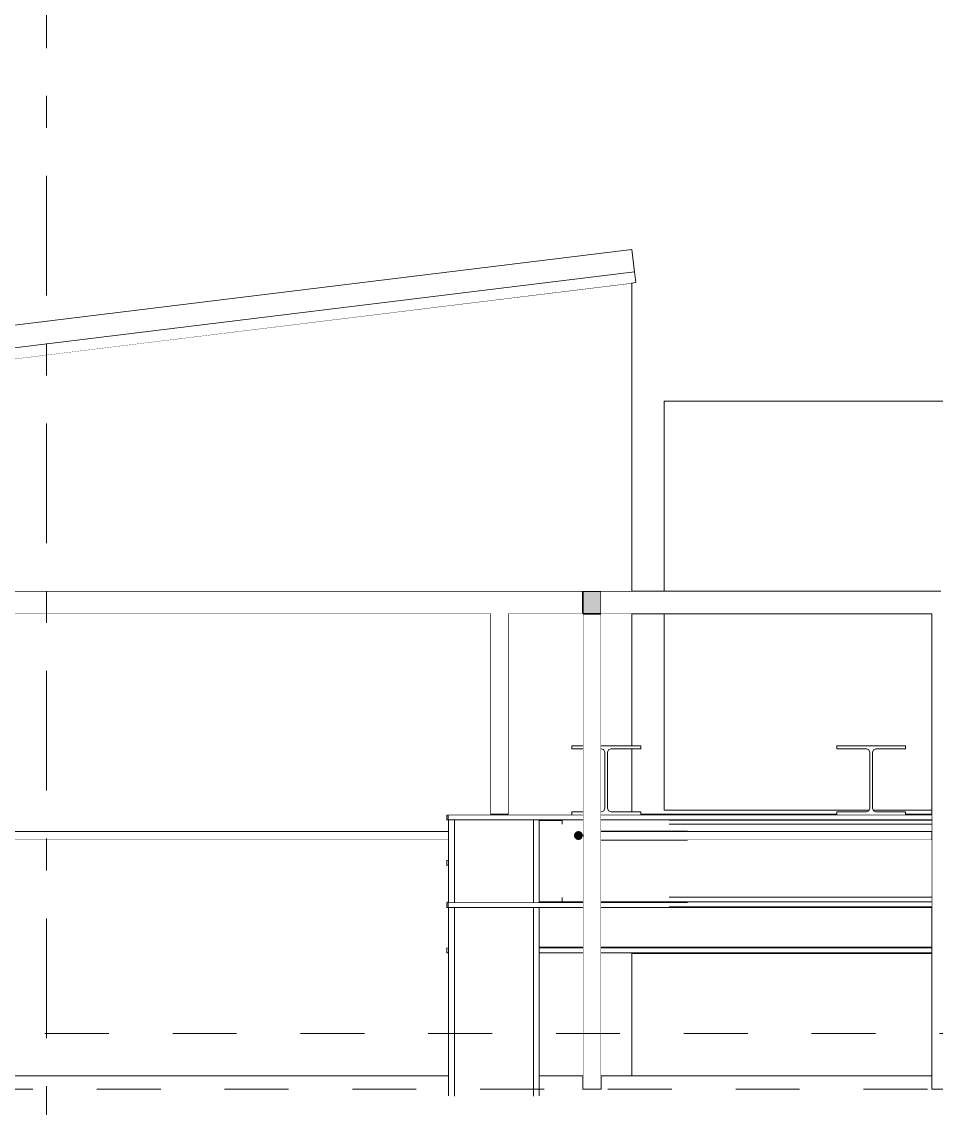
# Model space of a CAD drawing. Header units: millimetres. Extents: x -48147 to 1417267, y -496296 to 18123.
# Drawn here: x 1382896 to 1384916, y -475115 to -472715 of the extents above; entities that cross this region are included whole.
import ezdxf
from ezdxf.enums import TextEntityAlignment as Align

# ---------------------------------------------------------------- set-up
doc = ezdxf.new("R2010")
doc.units = ezdxf.units.MM
doc.header["$MEASUREMENT"] = 0
for name, pattern in [('Dashed', [2822.222233, 1411.111116, -1411.111116]), ('Double Dashed', [546.805537, 264.583325, -105.833328, 70.555556, -105.833328]), ('Wipeout_Contour', [1000, 0, -1000])]:
    doc.linetypes.add(name, pattern=pattern)
for name, color, linetype, lineweight, true_color in [('0_Pen_No__105', 7, 'Continuous', 15, 0xa6a6a6), ('New_A-15-MG_Structural_Grid_Phase_2_Pen_No__222', 7, 'Continuous', 13, 0x65af33), ('New_A-20-M_Roof_Accessory_Pen_No__36', 7, 'Continuous', 35, 0x2a2a2a), ('New_A-25-M_Wall_Ext_Pen_No__104', 7, 'Continuous', 15, 0xa6a6a6), ('New_A-25-M_Wall_Ext_Pen_No__44', 7, 'Continuous', 35, 0x444444), ('New_A-25-M_Wall_Ext_Pen_No__64', 7, 'Continuous', 20, 0x606060)]:
    doc.layers.add(name, color=color, linetype=linetype, lineweight=lineweight, true_color=true_color)
for name, color, linetype, lineweight in [('A-25-M_Wall_Int_Pen_No__2', 8, 'Continuous', 15), ('New_A-20-M_Floor_Slab_Pen_No__87', 8, 'Continuous', 20), ('New_A-20-M_Roof_Accessory_Pen_No__89', 8, 'Continuous', 20), ('New_A-20-M_Roof_Pen_No__92', 8, 'Continuous', 13), ('S-280-M_COLUMN.IFC Import_Pen_No__88', 8, 'Continuous', 20), ('S-280-M_STRUCT_FRAME.IFC Import_Pen_No__90', 8, 'Continuous', 20)]:
    doc.layers.add(name, color=color, linetype=linetype, lineweight=lineweight)
for name, color, linetype in [('New_A-15-MG_Structural_Grid_Phase_2', 7, 'Continuous'), ('New_A-20-M_Floor_Slab', 7, 'Continuous'), ('New_A-20-M_Roof', 7, 'Continuous'), ('New_A-20-M_Roof_Accessory', 7, 'Continuous'), ('New_A-25-M_Wall_Ext', 7, 'Continuous'), ('S-280-M_COLUMN.IFC Import', 7, 'Continuous'), ('S-280-M_STRUCT_FRAME.IFC Import', 7, 'Continuous')]:
    doc.layers.add(name, color=color, linetype=linetype)
doc.styles.add('GENERATED_STYLE_2', font='')
doc.styles.get('GENERATED_STYLE_2').set_extended_font_data('Swis721 BT')

# ---------------------------------------------------------------- blocks, each defined once
blk = doc.blocks.new('Section Elem_7_2', base_point=(1376122.5, -491272.8))
at = {"color": 254, "linetype": 'Wipeout_Contour', "lineweight": 0, "ltscale": 5854455.534015944}
blk.add_wipeout([(1384315.6, -473972.8), (1385315.6, -473972.8), (1385315.6, -473553.2), (1384315.6, -473553.2)], dxfattribs=at).dxf.layer = 'New_A-20-M_Roof_Accessory'
at = {"color": 254, "linetype": 'Wipeout_Contour', "lineweight": 0, "ltscale": 26347029.64324403}
blk.add_wipeout([(1384315.6, -474457), (1384768, -474457), (1384769.8, -474452.6), (1384769.8, -474329), (1384767.6, -474323.6), (1384762.2, -474321.4), (1384696.6, -474321.4), (1384696.6, -474314.6), (1384848.8, -474314.6), (1384848.8, -474321.4), (1384783.2, -474321.4), (1384777.8, -474323.6), (1384775.6, -474329), (1384775.6, -474452.6), (1384777.4, -474457), (1384906.4, -474457), (1384906.4, -474022.8), (1384315.6, -474022.8)], dxfattribs=at).dxf.layer = 'New_A-20-M_Roof_Accessory'
at = {"color": 254, "linetype": 'Wipeout_Contour', "lineweight": 0, "ltscale": 11713267.79976792}
blk.add_wipeout([(1384946.4, -474022.8), (1384946.4, -474457), (1385315.6, -474457), (1385315.6, -474321.4), (1385281.6, -474321.4), (1385281.6, -474314.6), (1385315.6, -474314.6), (1385315.6, -474022.8)], dxfattribs=at).dxf.layer = 'New_A-20-M_Roof_Accessory'
at = {"layer": 'New_A-20-M_Roof_Accessory_Pen_No__89', "linetype": 'Continuous'}
for p, q in [((1384315.6, -473553.2), (1384315.6, -473972.8)), ((1385315.6, -473553.2), (1384315.6, -473553.2)), ((1385315.6, -473553.2), (1385315.6, -473972.8)), ((1384315.6, -474022.8), (1384315.6, -474457)), ((1385315.6, -474022.8), (1385315.6, -474314.6)), ((1385315.6, -474321.4), (1385315.6, -474457)), ((1384768, -474457), (1384315.6, -474457)), ((1384906.4, -474457), (1384777.4, -474457)), ((1385315.6, -474457), (1384946.4, -474457))]:
    blk.add_line(p, q, dxfattribs=at)
blk = doc.blocks.new('Section Elem_85_2', base_point=(1376122.5, -491272.8))
at = {"color": 254, "linetype": 'Wipeout_Contour', "lineweight": 0, "ltscale": 5851839.238372399}
blk.add_wipeout([(1383951.8, -474022.8), (1384136, -474022.8), (1384136, -473972.8), (1383951.8, -473972.8)], dxfattribs=at).dxf.layer = 'New_A-25-M_Wall_Ext'
at = {"color": 254, "linetype": 'Wipeout_Contour', "lineweight": 0, "ltscale": 5857525.053483143}
blk.add_wipeout([(1385481.8, -474022.8), (1385441.8, -474022.8), (1385441.8, -474466.6), (1385481.8, -474466.6)], dxfattribs=at).dxf.layer = 'New_A-25-M_Wall_Ext'
at = {"color": 254, "linetype": 'Wipeout_Contour', "lineweight": 0, "ltscale": 5858384.829048105}
blk.add_wipeout([(1385441.8, -475043.3), (1385481.8, -475043.3), (1385481.8, -474772.8), (1385441.8, -474772.8)], dxfattribs=at).dxf.layer = 'New_A-25-M_Wall_Ext'
at = {"layer": 'New_A-25-M_Wall_Ext_Pen_No__64', "linetype": 'Continuous'}
for p, q in [((1383951.8, -473972.8), (1384136, -473972.8)), ((1383971.8, -474022.8), (1384136, -474022.8)), ((1385441.8, -474466.6), (1385441.8, -474022.8)), ((1385481.8, -474466.6), (1385481.8, -474022.8)), ((1385441.8, -475043.3), (1385441.8, -474772.8)), ((1385481.8, -475043.3), (1385481.8, -474772.8))]:
    blk.add_line(p, q, dxfattribs=at)
blk = doc.blocks.new('Section Elem_86_2', base_point=(1376122.5, -491272.8))
at = {"color": 254, "linetype": 'Wipeout_Contour', "lineweight": 0, "ltscale": 5848633.848455998}
blk.add_wipeout([(1382441.8, -474022.8), (1383951.8, -474022.8), (1383951.8, -473972.8), (1382441.8, -473972.8)], dxfattribs=at).dxf.layer = 'New_A-25-M_Wall_Ext'
at = {"color": 254, "linetype": 'Wipeout_Contour', "lineweight": 0, "ltscale": 5849115.119862352}
blk.add_wipeout([(1382461.8, -474504.2), (1383839.4, -474504.2), (1383839.4, -474502.8), (1382461.8, -474502.8)], dxfattribs=at).dxf.layer = 'New_A-25-M_Wall_Ext'
at = {"layer": 'New_A-25-M_Wall_Ext_Pen_No__64', "linetype": 'Continuous'}
blk.add_line((1382441.8, -473972.8), (1383951.8, -473972.8), dxfattribs=at)
at = {"color": 254, "linetype": 'Wipeout_Contour', "lineweight": 0, "ltscale": 5851810.892506142}
blk.add_wipeout([(1383971.8, -474022.8), (1383931.8, -474022.8), (1383931.8, -474466.6), (1383971.8, -474466.6)], dxfattribs=at).dxf.layer = 'New_A-25-M_Wall_Ext'
at = {"color": 254, "linetype": 'Wipeout_Contour', "lineweight": 0, "ltscale": 5849118.364833107}
blk.add_wipeout([(1382461.8, -474507.8), (1383839.4, -474507.8), (1383839.4, -474504.2), (1382461.8, -474504.2)], dxfattribs=at).dxf.layer = 'New_A-25-M_Wall_Ext'
at = {"layer": 'New_A-25-M_Wall_Ext_Pen_No__64', "linetype": 'Continuous'}
for p, q in [((1382461.8, -474022.8), (1383931.8, -474022.8)), ((1383931.8, -474466.6), (1383931.8, -474022.8)), ((1383971.8, -474466.6), (1383971.8, -474022.8))]:
    blk.add_line(p, q, dxfattribs=at)
at = {"color": 254, "linetype": 'Wipeout_Contour', "lineweight": 0, "ltscale": 5849123.985306924}
blk.add_wipeout([(1382461.8, -474512.8), (1383839.4, -474512.8), (1383839.4, -474507.8), (1382461.8, -474507.8)], dxfattribs=at).dxf.layer = 'New_A-25-M_Wall_Ext'
at = {"color": 254, "linetype": 'Wipeout_Contour', "lineweight": 0, "ltscale": 5849130.475347519}
blk.add_wipeout([(1382461.8, -474517.8), (1383839.4, -474517.8), (1383839.4, -474512.8), (1382461.8, -474512.8)], dxfattribs=at).dxf.layer = 'New_A-25-M_Wall_Ext'
at = {"layer": 'New_A-25-M_Wall_Ext_Pen_No__64', "linetype": 'Continuous'}
blk.add_line((1382461.8, -474502.8), (1383839.4, -474502.8), dxfattribs=at)
at = {"color": 254, "linetype": 'Wipeout_Contour', "lineweight": 0, "ltscale": 5849136.09594283}
blk.add_wipeout([(1382461.8, -474521.5), (1383839.4, -474521.5), (1383839.4, -474517.8), (1382461.8, -474517.8)], dxfattribs=at).dxf.layer = 'New_A-25-M_Wall_Ext'
at = {"color": 254, "linetype": 'Wipeout_Contour', "lineweight": 0, "ltscale": 5849139.34099531}
blk.add_wipeout([(1382461.8, -474522.8), (1383839.4, -474522.8), (1383839.4, -474521.5), (1382461.8, -474521.5)], dxfattribs=at).dxf.layer = 'New_A-25-M_Wall_Ext'
at = {"layer": 'New_A-25-M_Wall_Ext_Pen_No__64', "linetype": 'Continuous'}
blk.add_line((1382461.8, -474522.8), (1383839.4, -474522.8), dxfattribs=at)
blk = doc.blocks.new('Section Elem_89_2', base_point=(1376122.5, -491272.8))
at = {"layer": 'New_A-25-M_Wall_Ext_Pen_No__44', "linetype": 'Continuous'}
for p, q in [((1384176, -473972.8), (1384136, -473972.8)), ((1384117.3, -474507.8), (1384116, -474512.8)), ((1384121, -474504.2), (1384117.3, -474507.8)), ((1384116, -474512.8), (1384117.3, -474517.8)), ((1384117.3, -474517.8), (1384121, -474521.5))]:
    blk.add_line(p, q, dxfattribs=at)
at = {"color": 254, "linetype": 'Wipeout_Contour', "lineweight": 0, "ltscale": 5852976.857708262}
blk.add_wipeout([(1384136, -475072.8), (1384176, -475072.8), (1384176, -474022.8), (1384136, -474022.8)], dxfattribs=at).dxf.layer = 'New_A-25-M_Wall_Ext'
at = {"layer": 'New_A-25-M_Wall_Ext_Pen_No__104', "linetype": 'Continuous'}
for points in [[(1384136, -474022.8), (1384176, -474022.8), (1384176, -473972.8), (1384136, -473972.8)], [(1384121, -474521.5), (1384126, -474522.8), (1384131, -474521.5), (1384134.6, -474517.8), (1384136, -474512.8), (1384134.6, -474507.8), (1384131, -474504.2), (1384126, -474502.8), (1384121, -474504.2), (1384117.3, -474507.8), (1384116, -474512.8), (1384117.3, -474517.8)]]:
    blk.add_hatch(color=256, dxfattribs=at).paths.add_polyline_path(points)
at = {"layer": 'New_A-25-M_Wall_Ext_Pen_No__44', "linetype": 'Continuous'}
for p, q in [((1384136, -473972.8), (1384136, -474022.8)), ((1384176, -473972.8), (1384176, -474022.8)), ((1384176, -474022.8), (1384136, -474022.8)), ((1384126, -474502.8), (1384121, -474504.2)), ((1384126, -474502.8), (1384131, -474504.2)), ((1384131, -474504.2), (1384134.6, -474507.8)), ((1384134.6, -474507.8), (1384136, -474512.8)), ((1384121, -474521.5), (1384126, -474522.8)), ((1384131, -474521.5), (1384126, -474522.8)), ((1384134.6, -474517.8), (1384131, -474521.5)), ((1384136, -474512.8), (1384134.6, -474517.8))]:
    blk.add_line(p, q, dxfattribs=at)
at = {"layer": 'New_A-25-M_Wall_Ext_Pen_No__64', "linetype": 'Continuous'}
for p, q in [((1384136, -475072.8), (1384136, -474022.8)), ((1384176, -475072.8), (1384176, -474022.8)), ((1384134.6, -474517.8), (1384134.6, -474517.8)), ((1384136, -475072.8), (1384176, -475072.8))]:
    blk.add_line(p, q, dxfattribs=at)
blk = doc.blocks.new('Section Elem_90_2', base_point=(1376122.5, -491272.8))
at = {"layer": 'New_A-25-M_Wall_Ext_Pen_No__64', "linetype": 'Continuous'}
for p, q in [((1384134.6, -474507.8), (1384134.6, -474507.8)), ((1384131, -474521.5), (1384131, -474521.5)), ((1384134.6, -474517.8), (1384134.6, -474517.8)), ((1384136, -474512.8), (1384136, -474512.8))]:
    blk.add_line(p, q, dxfattribs=at)
blk = doc.blocks.new('Section Elem_105_2', base_point=(1376122.5, -491272.8))
at = {"color": 254, "linetype": 'Wipeout_Contour', "lineweight": 0, "ltscale": 5852238.710605885}
blk.add_wipeout([(1383837.4, -474466.6), (1383837.4, -474479.1), (1384136, -474479.1), (1384136, -474466.6)], dxfattribs=at).dxf.layer = 'New_A-20-M_Roof_Accessory'
at = {"color": 254, "linetype": 'Wipeout_Contour', "lineweight": 0, "ltscale": 11708638.5665382}
blk.add_wipeout([(1384176, -474466.6), (1384176, -474479.1), (1384906.4, -474479.1), (1384906.4, -474477.8), (1384367.5, -474477.8), (1384367.5, -474466.8), (1384696.6, -474466.8), (1384696.6, -474466.6)], dxfattribs=at).dxf.layer = 'New_A-20-M_Roof_Accessory'
at = {"color": 254, "linetype": 'Wipeout_Contour', "lineweight": 0, "ltscale": 5853463.884196723}
blk.add_wipeout([(1384176, -474522.8), (1384176, -474649.3), (1384367.4, -474648.8), (1384367.4, -474522.8)], dxfattribs=at).dxf.layer = 'New_A-20-M_Roof_Accessory'
at = {"layer": 'New_A-20-M_Roof_Accessory_Pen_No__36', "linetype": 'Continuous'}
for p, q in [((1383837.4, -474466.6), (1383837.4, -474479.1)), ((1384136, -474466.6), (1383837.4, -474466.6)), ((1384700.4, -474466.6), (1384176, -474466.6))]:
    blk.add_line(p, q, dxfattribs=at)
at = {"color": 254, "linetype": 'Wipeout_Contour', "lineweight": 0, "ltscale": 30727159.67654061}
blk.add_wipeout([(1384039.4, -474479.1), (1384039.4, -474660.3), (1384089.8, -474660.3), (1384089.8, -474649.5), (1384136, -474649.3), (1384136, -474512.8), (1384134.6, -474517.8), (1384131, -474521.5), (1384126, -474522.8), (1384121, -474521.5), (1384117.3, -474517.8), (1384116, -474512.8), (1384117.3, -474507.8), (1384121, -474504.2), (1384126, -474502.8), (1384131, -474504.2), (1384134.6, -474507.8), (1384136, -474512.8), (1384136, -474487.5), (1384089.8, -474487.4), (1384089.8, -474479.1)], dxfattribs=at).dxf.layer = 'New_A-20-M_Roof_Accessory'
at = {"color": 254, "linetype": 'Wipeout_Contour', "lineweight": 0, "ltscale": 5855601.963759299}
blk.add_wipeout([(1384848.8, -474466.6), (1384848.8, -474466.8), (1384906.4, -474466.8), (1384906.4, -474466.6)], dxfattribs=at).dxf.layer = 'New_A-20-M_Roof_Accessory'
at = {"color": 254, "linetype": 'Wipeout_Contour', "lineweight": 0, "ltscale": 5853346.347563882}
blk.add_wipeout([(1384367.4, -474488), (1384176, -474487.6), (1384176, -474502.8), (1384367.4, -474502.8)], dxfattribs=at).dxf.layer = 'New_A-20-M_Roof_Accessory'
at = {"color": 254, "linetype": 'Wipeout_Contour', "lineweight": 0, "ltscale": 8781556.535771064}
blk.add_wipeout([(1384176, -474660.3), (1384176, -474672.8), (1384906.4, -474672.8), (1384906.4, -474670), (1384367.5, -474670), (1384367.5, -474660.3)], dxfattribs=at).dxf.layer = 'New_A-20-M_Roof_Accessory'
at = {"layer": 'New_A-20-M_Roof_Accessory_Pen_No__36', "linetype": 'Continuous'}
for p, q in [((1384136, -474479.1), (1383837.4, -474479.1)), ((1384906.4, -474479.1), (1384176, -474479.1)), ((1384906.4, -474466.6), (1384848.8, -474466.6)), ((1384408.8, -474660.3), (1384176, -474660.3)), ((1384906.4, -474672.8), (1384176, -474672.8))]:
    blk.add_line(p, q, dxfattribs=at)
at = {"color": 254, "linetype": 'Wipeout_Contour', "lineweight": 0, "ltscale": 5852490.025531296}
blk.add_wipeout([(1383837.4, -474672.8), (1384136, -474672.8), (1384136, -474660.3), (1383837.4, -474660.3)], dxfattribs=at).dxf.layer = 'New_A-20-M_Roof_Accessory'
at = {"layer": 'New_A-20-M_Roof_Accessory_Pen_No__36', "linetype": 'Continuous'}
for p, q in [((1383837.4, -474660.3), (1383837.4, -474672.8)), ((1384136, -474660.3), (1383837.4, -474660.3)), ((1384136, -474672.8), (1383837.4, -474672.8))]:
    blk.add_line(p, q, dxfattribs=at)
blk = doc.blocks.new('Section Elem_106_2', base_point=(1376122.5, -491272.8))
at = {"color": 254, "linetype": 'Wipeout_Contour', "lineweight": 0, "ltscale": 5851668.468981849}
blk.add_wipeout([(1383834.6, -474466.6), (1383834.6, -474479.1), (1383837.4, -474479.1), (1383837.4, -474466.6)], dxfattribs=at).dxf.layer = 'New_A-20-M_Roof_Accessory'
at = {"color": 254, "linetype": 'Wipeout_Contour', "lineweight": 0, "ltscale": 5851919.808391172}
blk.add_wipeout([(1383837.4, -474660.3), (1383834.6, -474660.3), (1383834.6, -474672.8), (1383837.4, -474672.8)], dxfattribs=at).dxf.layer = 'New_A-20-M_Roof_Accessory'
at = {"layer": 'New_A-20-M_Roof_Accessory_Pen_No__36', "linetype": 'Continuous'}
for p, q in [((1383834.6, -474466.6), (1383837.4, -474466.6)), ((1383834.6, -474479.1), (1383834.6, -474466.6)), ((1383834.6, -474479.1), (1383837.4, -474479.1)), ((1383834.6, -474672.8), (1383834.6, -474660.3)), ((1383834.6, -474660.3), (1383837.4, -474660.3)), ((1383834.6, -474672.8), (1383837.4, -474672.8))]:
    blk.add_line(p, q, dxfattribs=at)
blk = doc.blocks.new('Section Elem_118_2', base_point=(1376122.5, -491272.8))
at = {"color": 254, "linetype": 'Wipeout_Contour', "lineweight": 0, "ltscale": 5851802.099649813}
blk.add_wipeout([(1383834.6, -474566.6), (1383834.6, -474579.1), (1383839.4, -474579.1), (1383839.4, -474566.6)], dxfattribs=at).dxf.layer = 'New_A-20-M_Roof_Accessory'
at = {"color": 254, "linetype": 'Wipeout_Contour', "lineweight": 0, "ltscale": 5852053.486279033}
blk.add_wipeout([(1383834.6, -474760.3), (1383834.6, -474772.8), (1383839.4, -474772.8), (1383839.4, -474760.3)], dxfattribs=at).dxf.layer = 'New_A-20-M_Roof_Accessory'
at = {"color": 254, "linetype": 'Wipeout_Contour', "lineweight": 0, "ltscale": 5853002.045966966}
blk.add_wipeout([(1384136, -474760.3), (1384039.4, -474760.3), (1384039.4, -474772.8), (1384136, -474772.8)], dxfattribs=at).dxf.layer = 'New_A-20-M_Roof_Accessory'
at = {"color": 254, "linetype": 'Wipeout_Contour', "lineweight": 0, "ltscale": 5854717.946938103}
blk.add_wipeout([(1384176, -474760.3), (1384176, -474772.8), (1384906.4, -474772.8), (1384906.4, -474760.3)], dxfattribs=at).dxf.layer = 'New_A-20-M_Roof_Accessory'
at = {"layer": 'New_A-20-M_Roof_Accessory_Pen_No__36', "linetype": 'Continuous'}
for p, q in [((1383834.6, -474566.6), (1383834.6, -474579.1)), ((1383839.4, -474566.6), (1383834.6, -474566.6)), ((1383834.6, -474579.1), (1383839.4, -474579.1)), ((1383839.4, -474760.3), (1383834.6, -474760.3)), ((1383834.6, -474760.3), (1383834.6, -474772.8)), ((1383834.6, -474772.8), (1383839.4, -474772.8)), ((1384136, -474772.8), (1384039.4, -474772.8)), ((1384906.4, -474772.8), (1384176, -474772.8))]:
    blk.add_line(p, q, dxfattribs=at)
at = {"color": 254, "linetype": 'Wipeout_Contour', "lineweight": 0, "ltscale": 5852937.159215002}
blk.add_wipeout([(1384039.4, -474672.8), (1384039.4, -474760.3), (1384136, -474760.3), (1384136, -474672.8)], dxfattribs=at).dxf.layer = 'New_A-20-M_Roof_Accessory'
at = {"color": 254, "linetype": 'Wipeout_Contour', "lineweight": 0, "ltscale": 5854653.079055646}
blk.add_wipeout([(1384176, -474672.8), (1384176, -474760.3), (1384906.4, -474760.3), (1384906.4, -474672.8)], dxfattribs=at).dxf.layer = 'New_A-20-M_Roof_Accessory'
at = {"layer": 'New_A-20-M_Roof_Accessory_Pen_No__36', "linetype": 'Continuous'}
for p, q in [((1384136, -474760.3), (1384039.4, -474760.3)), ((1384906.4, -474760.3), (1384176, -474760.3))]:
    blk.add_line(p, q, dxfattribs=at)
blk = doc.blocks.new('Section Elem_175_2', base_point=(1376122.5, -491272.8))
at = {"color": 254, "linetype": 'Wipeout_Contour', "lineweight": 0, "ltscale": 5853759.092276802}
blk.add_wipeout([(1384176, -474022.8), (1384926.4, -474022.8), (1384926.4, -473972.8), (1384176, -473972.8)], dxfattribs=at).dxf.layer = 'New_A-25-M_Wall_Ext'
at = {"layer": 'New_A-25-M_Wall_Ext_Pen_No__64', "linetype": 'Continuous'}
blk.add_line((1384176, -473972.8), (1384926.4, -473972.8), dxfattribs=at)
at = {"color": 254, "linetype": 'Wipeout_Contour', "lineweight": 0, "ltscale": 5855892.192746735}
blk.add_wipeout([(1384906.4, -475072.8), (1384946.4, -475072.8), (1384946.4, -474022.8), (1384906.4, -474022.8)], dxfattribs=at).dxf.layer = 'New_A-25-M_Wall_Ext'
at = {"layer": 'New_A-25-M_Wall_Ext_Pen_No__64', "linetype": 'Continuous'}
for p, q in [((1384176, -474022.8), (1384906.4, -474022.8)), ((1384946.4, -475072.8), (1384946.4, -474022.8)), ((1384906.4, -475072.8), (1384946.4, -475072.8))]:
    blk.add_line(p, q, dxfattribs=at)
at = {"color": 254, "linetype": 'Wipeout_Contour', "lineweight": 0, "ltscale": 5854376.695441774}
blk.add_wipeout([(1384176, -474504.2), (1384906.4, -474504.2), (1384906.4, -474502.8), (1384176, -474502.8)], dxfattribs=at).dxf.layer = 'New_A-25-M_Wall_Ext'
at = {"color": 254, "linetype": 'Wipeout_Contour', "lineweight": 0, "ltscale": 5854379.937489162}
blk.add_wipeout([(1384176, -474507.8), (1384906.4, -474507.8), (1384906.4, -474504.2), (1384176, -474504.2)], dxfattribs=at).dxf.layer = 'New_A-25-M_Wall_Ext'
at = {"color": 254, "linetype": 'Wipeout_Contour', "lineweight": 0, "ltscale": 5854385.552924974}
blk.add_wipeout([(1384176, -474512.8), (1384906.4, -474512.8), (1384906.4, -474507.8), (1384176, -474507.8)], dxfattribs=at).dxf.layer = 'New_A-25-M_Wall_Ext'
at = {"color": 254, "linetype": 'Wipeout_Contour', "lineweight": 0, "ltscale": 5854392.037130781}
blk.add_wipeout([(1384176, -474517.8), (1384906.4, -474517.8), (1384906.4, -474512.8), (1384176, -474512.8)], dxfattribs=at).dxf.layer = 'New_A-25-M_Wall_Ext'
at = {"layer": 'New_A-25-M_Wall_Ext_Pen_No__64', "linetype": 'Continuous'}
blk.add_line((1384176, -474502.8), (1384906.4, -474502.8), dxfattribs=at)
at = {"color": 254, "linetype": 'Wipeout_Contour', "lineweight": 0, "ltscale": 5854397.652657745}
blk.add_wipeout([(1384176, -474521.5), (1384906.4, -474521.5), (1384906.4, -474517.8), (1384176, -474517.8)], dxfattribs=at).dxf.layer = 'New_A-25-M_Wall_Ext'
at = {"color": 254, "linetype": 'Wipeout_Contour', "lineweight": 0, "ltscale": 5854400.894795874}
blk.add_wipeout([(1384176, -474522.8), (1384906.4, -474522.8), (1384906.4, -474521.5), (1384176, -474521.5)], dxfattribs=at).dxf.layer = 'New_A-25-M_Wall_Ext'
at = {"layer": 'New_A-25-M_Wall_Ext_Pen_No__64', "linetype": 'Continuous'}
for p, q in [((1384906.4, -475072.8), (1384906.4, -474022.8)), ((1384176, -474522.8), (1384906.4, -474522.8))]:
    blk.add_line(p, q, dxfattribs=at)
blk = doc.blocks.new('Section Elem_182_2', base_point=(1376122.5, -491272.8))
at = {"color": 254, "linetype": 'Wipeout_Contour', "lineweight": 0, "ltscale": 7308624.232503758}
blk.add_wipeout([(1382774.8, -473398.3), (1382774.8, -473972.8), (1382974.8, -473972.8), (1382974.8, -473448.3), (1382783.8, -473471.7)], dxfattribs=at).dxf.layer = 'New_A-20-M_Floor_Slab'
at = {"color": 254, "linetype": 'Wipeout_Contour', "lineweight": 0, "ltscale": 5847759.117154498}
blk.add_wipeout([(1382974.8, -474022.8), (1382774.8, -474022.8), (1382774.8, -474502.8), (1382974.8, -474502.8)], dxfattribs=at).dxf.layer = 'New_A-20-M_Floor_Slab'
at = {"color": 254, "linetype": 'Wipeout_Contour', "lineweight": 0, "ltscale": 5848434.513953546}
blk.add_wipeout([(1382774.8, -475043.3), (1382974.8, -475043.3), (1382974.8, -474522.8), (1382774.8, -474522.8)], dxfattribs=at).dxf.layer = 'New_A-20-M_Floor_Slab'
at = {"layer": 'New_A-20-M_Floor_Slab_Pen_No__87', "linetype": 'Continuous'}
for p, q in [((1382774.8, -473398.3), (1382774.8, -473972.8)), ((1382774.8, -473398.3), (1382780.9, -473447.9)), ((1382780.9, -473447.9), (1382783.8, -473471.7)), ((1382783.8, -473471.7), (1382974.8, -473448.3)), ((1382774.8, -474022.8), (1382774.8, -474502.8)), ((1382774.8, -474522.8), (1382774.8, -475043.3))]:
    blk.add_line(p, q, dxfattribs=at)
blk = doc.blocks.new('Section Elem_183_2', base_point=(1376122.5, -491272.8))
at = {"color": 254, "linetype": 'Wipeout_Contour', "lineweight": 0, "ltscale": 5849772.316410871}
blk.add_wipeout([(1382974.8, -473448.3), (1382974.8, -473972.8), (1384243.9, -473972.8), (1384243.9, -473292.4)], dxfattribs=at).dxf.layer = 'New_A-20-M_Floor_Slab'
at = {"color": 254, "linetype": 'Wipeout_Contour', "lineweight": 0, "ltscale": 11701619.4944149}
blk.add_wipeout([(1383931.8, -474022.8), (1382974.8, -474022.8), (1382974.8, -474502.8), (1383839.4, -474502.8), (1383839.4, -474479.1), (1383834.6, -474479.1), (1383834.6, -474466.6), (1383931.8, -474466.6)], dxfattribs=at).dxf.layer = 'New_A-20-M_Floor_Slab'
at = {"color": 254, "linetype": 'Wipeout_Contour', "lineweight": 0, "ltscale": 14631099.37477403}
blk.add_wipeout([(1383971.8, -474466.6), (1384111.5, -474466.6), (1384111.5, -474460.2), (1384136, -474460.2), (1384136, -474321.4), (1384111.5, -474321.4), (1384111.5, -474314.6), (1384136, -474314.6), (1384136, -474022.8), (1383971.8, -474022.8)], dxfattribs=at).dxf.layer = 'New_A-20-M_Floor_Slab'
at = {"color": 254, "linetype": 'Wipeout_Contour', "lineweight": 0, "ltscale": 5852689.138312873}
blk.add_wipeout([(1384176, -474022.8), (1384176, -474314.6), (1384243.9, -474314.6), (1384243.9, -474022.8)], dxfattribs=at).dxf.layer = 'New_A-20-M_Floor_Slab'
at = {"color": 254, "linetype": 'Wipeout_Contour', "lineweight": 0, "ltscale": 26332178.33536015}
blk.add_wipeout([(1382974.8, -475043.3), (1383839.4, -475043.3), (1383839.4, -474772.8), (1383834.6, -474772.8), (1383834.6, -474760.3), (1383839.4, -474760.3), (1383839.4, -474672.8), (1383834.6, -474672.8), (1383834.6, -474660.3), (1383837.6, -474660.3), (1383837.6, -474659), (1383839.4, -474659), (1383839.4, -474579.1), (1383834.6, -474579.1), (1383834.6, -474566.6), (1383839.4, -474566.6), (1383839.4, -474522.8), (1382974.8, -474522.8)], dxfattribs=at).dxf.layer = 'New_A-20-M_Floor_Slab'
at = {"color": 254, "linetype": 'Wipeout_Contour', "lineweight": 0, "ltscale": 5853185.70052759}
blk.add_wipeout([(1384039.4, -474772.8), (1384039.4, -475043.3), (1384136, -475043.3), (1384136, -474772.8)], dxfattribs=at).dxf.layer = 'New_A-20-M_Floor_Slab'
at = {"color": 254, "linetype": 'Wipeout_Contour', "lineweight": 0, "ltscale": 5853648.167872997}
blk.add_wipeout([(1384176, -474772.8), (1384176, -475043.3), (1384243.9, -475043.3), (1384243.9, -474772.8)], dxfattribs=at).dxf.layer = 'New_A-20-M_Floor_Slab'
at = {"layer": 'New_A-20-M_Floor_Slab_Pen_No__87', "linetype": 'Continuous'}
for p, q in [((1382974.8, -473448.3), (1384243.9, -473292.4)), ((1384243.9, -473972.8), (1384243.9, -473292.4)), ((1384243.9, -475043.3), (1384243.9, -474772.8))]:
    blk.add_line(p, q, dxfattribs=at)
at = {"color": 254, "linetype": 'Wipeout_Contour', "lineweight": 0, "ltscale": 11705728.49559909}
blk.add_wipeout([(1384177.1, -474321.4), (1384176, -474321.4), (1384176, -474460.2), (1384177.1, -474460.2), (1384182.5, -474458), (1384184.7, -474452.6), (1384184.7, -474329), (1384182.5, -474323.6)], dxfattribs=at).dxf.layer = 'New_A-20-M_Floor_Slab'
at = {"color": 254, "linetype": 'Wipeout_Contour', "lineweight": 0, "ltscale": 11705928.4246296}
blk.add_wipeout([(1384190.5, -474452.6), (1384192.8, -474458), (1384198.1, -474460.2), (1384243.9, -474460.2), (1384243.9, -474321.4), (1384198.1, -474321.4), (1384192.8, -474323.6), (1384190.5, -474329)], dxfattribs=at).dxf.layer = 'New_A-20-M_Floor_Slab'
at = {"layer": 'New_A-20-M_Floor_Slab_Pen_No__87', "linetype": 'Continuous'}
for p, q in [((1384243.9, -474314.6), (1384243.9, -474022.8)), ((1384243.9, -474460.2), (1384243.9, -474321.4))]:
    blk.add_line(p, q, dxfattribs=at)
blk = doc.blocks.new('Section Elem_184_2', base_point=(1376122.5, -491272.8))
at = {"color": 254, "linetype": 'Wipeout_Contour', "lineweight": 0, "ltscale": 5848966.592654136}
blk.add_wipeout([(1382774.8, -473398.3), (1382780.9, -473447.9), (1384250, -473267.5), (1384243.9, -473217.9)], dxfattribs=at).dxf.layer = 'New_A-20-M_Roof'
at = {"color": 254, "linetype": 'Wipeout_Contour', "lineweight": 0, "ltscale": 5849031.210177423}
blk.add_wipeout([(1382780.9, -473447.9), (1382783.8, -473471.7), (1384252.9, -473291.3), (1384250, -473267.5)], dxfattribs=at).dxf.layer = 'New_A-20-M_Roof'
at = {"layer": 'New_A-20-M_Roof_Pen_No__92', "linetype": 'Continuous'}
for p, q in [((1384243.9, -473217.9), (1382774.8, -473398.3)), ((1384243.9, -473217.9), (1384250, -473267.5)), ((1382780.9, -473447.9), (1384250, -473267.5)), ((1384250, -473267.5), (1384252.9, -473291.3)), ((1384243.9, -473292.4), (1384252.9, -473291.3))]:
    blk.add_line(p, q, dxfattribs=at)
blk = doc.blocks.new('Section Elem_273_2', base_point=(1376122.5, -491272.8))
at = {"layer": 'New_A-20-M_Roof_Pen_No__92', "linetype": 'Continuous'}
for p, q in [((1380569.7, -475043.3), (1383839.4, -475043.3)), ((1384039.4, -475043.3), (1384136, -475043.3)), ((1384176, -475043.3), (1384906.4, -475043.3))]:
    blk.add_line(p, q, dxfattribs=at)
blk = doc.blocks.new('Section Elem_567_2', base_point=(1376122.5, -491272.8))
at = {"color": 254, "linetype": 'Wipeout_Contour', "lineweight": 0, "ltscale": 5852556.999999359}
blk.add_wipeout([(1384039.4, -474479.1), (1384035.7, -474479.1), (1384035.7, -474660.3), (1384039.4, -474660.3)], dxfattribs=at).dxf.layer = 'S-280-M_COLUMN.IFC Import'
at = {"color": 254, "linetype": 'Wipeout_Contour', "lineweight": 0, "ltscale": 5852960.435890894}
blk.add_wipeout([(1384035.7, -475088.3), (1384039.4, -475088.2), (1384039.4, -474672.8), (1384035.7, -474672.8)], dxfattribs=at).dxf.layer = 'S-280-M_COLUMN.IFC Import'
at = {"color": 254, "linetype": 'Wipeout_Contour', "lineweight": 0, "ltscale": 5852533.162450827}
blk.add_wipeout([(1384035.7, -474479.1), (1384026.8, -474479.1), (1384026.8, -474660.3), (1384035.7, -474660.3)], dxfattribs=at).dxf.layer = 'S-280-M_COLUMN.IFC Import'
at = {"color": 254, "linetype": 'Wipeout_Contour', "lineweight": 0, "ltscale": 5852936.651426876}
blk.add_wipeout([(1384026.8, -475088.4), (1384035.7, -475088.3), (1384035.7, -474672.8), (1384026.8, -474672.8)], dxfattribs=at).dxf.layer = 'S-280-M_COLUMN.IFC Import'
at = {"layer": 'S-280-M_COLUMN.IFC Import_Pen_No__88', "linetype": 'Continuous'}
for p, q in [((1384039.4, -474479.1), (1384039.4, -474660.3)), ((1384039.4, -474672.8), (1384039.4, -475088.2))]:
    blk.add_line(p, q, dxfattribs=at)
at = {"color": 254, "linetype": 'Wipeout_Contour', "lineweight": 0, "ltscale": 5852185.609485124}
blk.add_wipeout([(1384026.8, -474479.1), (1383852, -474479.1), (1383852, -474660.3), (1384026.8, -474660.3)], dxfattribs=at).dxf.layer = 'S-280-M_COLUMN.IFC Import'
at = {"color": 254, "linetype": 'Wipeout_Contour', "lineweight": 0, "ltscale": 5852589.137544353}
blk.add_wipeout([(1383852, -474672.8), (1383852, -475088.4), (1384026.8, -475088.4), (1384026.8, -474672.8)], dxfattribs=at).dxf.layer = 'S-280-M_COLUMN.IFC Import'
at = {"layer": 'S-280-M_COLUMN.IFC Import_Pen_No__88', "linetype": 'Continuous'}
for p, q in [((1384026.8, -474479.1), (1384026.8, -474660.3)), ((1384026.8, -474672.8), (1384026.8, -475088.4))]:
    blk.add_line(p, q, dxfattribs=at)
at = {"color": 254, "linetype": 'Wipeout_Contour', "lineweight": 0, "ltscale": 5851838.056853588}
blk.add_wipeout([(1383843.1, -474479.1), (1383843.1, -474660.3), (1383852, -474660.3), (1383852, -474479.1)], dxfattribs=at).dxf.layer = 'S-280-M_COLUMN.IFC Import'
at = {"color": 254, "linetype": 'Wipeout_Contour', "lineweight": 0, "ltscale": 5852241.593777293}
blk.add_wipeout([(1383852, -474672.8), (1383843.1, -474672.8), (1383843.1, -475088.3), (1383852, -475088.4)], dxfattribs=at).dxf.layer = 'S-280-M_COLUMN.IFC Import'
at = {"color": 254, "linetype": 'Wipeout_Contour', "lineweight": 0, "ltscale": 5851814.219569047}
blk.add_wipeout([(1383839.4, -474479.1), (1383839.4, -474660.3), (1383843.1, -474660.3), (1383843.1, -474479.1)], dxfattribs=at).dxf.layer = 'S-280-M_COLUMN.IFC Import'
at = {"color": 254, "linetype": 'Wipeout_Contour', "lineweight": 0, "ltscale": 5852217.706658641}
blk.add_wipeout([(1383839.4, -475088.2), (1383843.1, -475088.3), (1383843.1, -474672.8), (1383839.4, -474672.8)], dxfattribs=at).dxf.layer = 'S-280-M_COLUMN.IFC Import'
at = {"layer": 'S-280-M_COLUMN.IFC Import_Pen_No__88', "linetype": 'Continuous'}
for p, q in [((1383839.4, -474479.1), (1383839.4, -474660.3)), ((1383852, -474479.1), (1383852, -474660.3)), ((1383839.4, -474672.8), (1383839.4, -475088.2)), ((1383852, -474672.8), (1383852, -475088.4))]:
    blk.add_line(p, q, dxfattribs=at)
blk = doc.blocks.new('Section Elem_572_2', base_point=(1376122.5, -491272.8))
at = {"color": 254, "linetype": 'Wipeout_Contour', "lineweight": 0, "ltscale": 5851920.548589561}
blk.add_wipeout([(1383837.6, -474660.3), (1383839.4, -474660.3), (1383839.4, -474659), (1383837.6, -474659)], dxfattribs=at).dxf.layer = 'S-280-M_STRUCT_FRAME.IFC Import'
at = {"layer": 'S-280-M_STRUCT_FRAME.IFC Import_Pen_No__90', "linetype": 'Continuous'}
for p, q in [((1383837.6, -474659), (1383837.6, -474660.3)), ((1383839.4, -474659), (1383837.6, -474659))]:
    blk.add_line(p, q, dxfattribs=at)
blk = doc.blocks.new('Section Elem_575_2', base_point=(1376122.5, -491272.8))
at = {"color": 254, "linetype": 'Wipeout_Contour', "lineweight": 0, "ltscale": 5852725.417087749}
blk.add_wipeout([(1384089.8, -474480.8), (1384136, -474480.8), (1384136, -474479.1), (1384089.8, -474479.1)], dxfattribs=at).dxf.layer = 'S-280-M_STRUCT_FRAME.IFC Import'
at = {"color": 254, "linetype": 'Wipeout_Contour', "lineweight": 0, "ltscale": 5854698.618041798}
blk.add_wipeout([(1384367.5, -474477.8), (1384906.4, -474477.8), (1384906.4, -474466.8), (1384367.5, -474466.8)], dxfattribs=at).dxf.layer = 'S-280-M_STRUCT_FRAME.IFC Import'
at = {"color": 254, "linetype": 'Wipeout_Contour', "lineweight": 0, "ltscale": 5854845.722481979}
blk.add_wipeout([(1384367.4, -474648.8), (1384906.4, -474648.8), (1384906.4, -474522.8), (1384367.4, -474522.8)], dxfattribs=at).dxf.layer = 'S-280-M_STRUCT_FRAME.IFC Import'
at = {"color": 254, "linetype": 'Wipeout_Contour', "lineweight": 0, "ltscale": 5852949.536910064}
blk.add_wipeout([(1384089.8, -474649.5), (1384089.8, -474656), (1384136, -474656), (1384136, -474649.3)], dxfattribs=at).dxf.layer = 'S-280-M_STRUCT_FRAME.IFC Import'
at = {"layer": 'S-280-M_STRUCT_FRAME.IFC Import_Pen_No__90', "linetype": 'Continuous'}
blk.add_line((1384906.4, -474466.8), (1384326.2, -474466.8), dxfattribs=at)
at = {"color": 254, "linetype": 'Wipeout_Contour', "lineweight": 0, "ltscale": 5852730.810283056}
blk.add_wipeout([(1384089.8, -474487.4), (1384136, -474487.5), (1384136, -474480.8), (1384089.8, -474480.8)], dxfattribs=at).dxf.layer = 'S-280-M_STRUCT_FRAME.IFC Import'
at = {"color": 254, "linetype": 'Wipeout_Contour', "lineweight": 0, "ltscale": 5854346.187071426}
blk.add_wipeout([(1384176, -474480.8), (1384906.4, -474480.8), (1384906.4, -474479.1), (1384176, -474479.1)], dxfattribs=at).dxf.layer = 'S-280-M_STRUCT_FRAME.IFC Import'
at = {"color": 254, "linetype": 'Wipeout_Contour', "lineweight": 0, "ltscale": 7318047.016986198}
blk.add_wipeout([(1384367.4, -474648.8), (1384176, -474649.3), (1384176, -474656), (1384906.4, -474656), (1384906.4, -474648.8)], dxfattribs=at).dxf.layer = 'S-280-M_STRUCT_FRAME.IFC Import'
at = {"color": 254, "linetype": 'Wipeout_Contour', "lineweight": 0, "ltscale": 5852955.775239569}
blk.add_wipeout([(1384089.8, -474659), (1384136, -474659), (1384136, -474656), (1384089.8, -474656)], dxfattribs=at).dxf.layer = 'S-280-M_STRUCT_FRAME.IFC Import'
at = {"layer": 'S-280-M_STRUCT_FRAME.IFC Import_Pen_No__90', "linetype": 'Continuous'}
for p, q in [((1384089.8, -474480.8), (1384089.8, -474479.1)), ((1384089.8, -474487.5), (1384089.8, -474480.8))]:
    blk.add_line(p, q, dxfattribs=at)
at = {"color": 254, "linetype": 'Wipeout_Contour', "lineweight": 0, "ltscale": 7317776.968538521}
blk.add_wipeout([(1384176, -474480.8), (1384176, -474487.6), (1384367.4, -474488), (1384906.4, -474488), (1384906.4, -474480.8)], dxfattribs=at).dxf.layer = 'S-280-M_STRUCT_FRAME.IFC Import'
at = {"color": 254, "linetype": 'Wipeout_Contour', "lineweight": 0, "ltscale": 5852958.55686965}
blk.add_wipeout([(1384089.8, -474659), (1384089.8, -474660.3), (1384136, -474660.3), (1384136, -474659)], dxfattribs=at).dxf.layer = 'S-280-M_STRUCT_FRAME.IFC Import'
at = {"color": 254, "linetype": 'Wipeout_Contour', "lineweight": 0, "ltscale": 5854576.481432531}
blk.add_wipeout([(1384906.4, -474656), (1384176, -474656), (1384176, -474659), (1384906.4, -474659)], dxfattribs=at).dxf.layer = 'S-280-M_STRUCT_FRAME.IFC Import'
at = {"layer": 'S-280-M_STRUCT_FRAME.IFC Import_Pen_No__90', "linetype": 'Continuous'}
for p, q in [((1384089.8, -474656), (1384089.8, -474649.4)), ((1384089.8, -474659), (1384089.8, -474656)), ((1384089.8, -474660.3), (1384089.8, -474659)), ((1384136, -474659), (1384089.8, -474659))]:
    blk.add_line(p, q, dxfattribs=at)
at = {"color": 254, "linetype": 'Wipeout_Contour', "lineweight": 0, "ltscale": 5854728.484458034}
blk.add_wipeout([(1384906.4, -474488), (1384367.4, -474488), (1384367.4, -474502.8), (1384906.4, -474502.8)], dxfattribs=at).dxf.layer = 'S-280-M_STRUCT_FRAME.IFC Import'
at = {"color": 254, "linetype": 'Wipeout_Contour', "lineweight": 0, "ltscale": 8781547.15875499}
blk.add_wipeout([(1384906.4, -474659), (1384176, -474659), (1384176, -474660.3), (1384367.5, -474660.3), (1384367.5, -474670), (1384906.4, -474670)], dxfattribs=at).dxf.layer = 'S-280-M_STRUCT_FRAME.IFC Import'
at = {"layer": 'S-280-M_STRUCT_FRAME.IFC Import_Pen_No__90', "linetype": 'Continuous'}
for p, q in [((1384906.4, -474477.8), (1384326.2, -474477.8)), ((1384906.4, -474488), (1384326.2, -474488)), ((1384906.4, -474648.8), (1384326.2, -474648.8)), ((1384906.4, -474659), (1384176, -474659)), ((1384906.4, -474670), (1384326.2, -474670))]:
    blk.add_line(p, q, dxfattribs=at)
blk = doc.blocks.new('Section Elem_585_2', base_point=(1376122.5, -491272.8))
at = {"color": 254, "linetype": 'Wipeout_Contour', "lineweight": 0, "ltscale": 5852556.557659157}
blk.add_wipeout([(1384111.5, -474314.6), (1384111.5, -474321.4), (1384136, -474321.4), (1384136, -474314.6)], dxfattribs=at).dxf.layer = 'S-280-M_STRUCT_FRAME.IFC Import'
at = {"color": 254, "linetype": 'Wipeout_Contour', "lineweight": 0, "ltscale": 29264711.19617553}
blk.add_wipeout([(1384176, -474321.4), (1384177.1, -474321.4), (1384182.5, -474323.6), (1384184.7, -474329), (1384184.7, -474452.6), (1384182.5, -474458), (1384177.1, -474460.2), (1384176, -474460.2), (1384176, -474466.6), (1384263.7, -474466.6), (1384263.7, -474460.2), (1384198.1, -474460.2), (1384192.8, -474458), (1384190.5, -474452.6), (1384190.5, -474329), (1384192.8, -474323.6), (1384198.1, -474321.4), (1384263.7, -474321.4), (1384263.7, -474314.6), (1384176, -474314.6)], dxfattribs=at).dxf.layer = 'S-280-M_STRUCT_FRAME.IFC Import'
at = {"color": 254, "linetype": 'Wipeout_Contour', "lineweight": 0, "ltscale": 5852745.125642119}
blk.add_wipeout([(1384111.5, -474466.6), (1384136, -474466.6), (1384136, -474460.2), (1384111.5, -474460.2)], dxfattribs=at).dxf.layer = 'S-280-M_STRUCT_FRAME.IFC Import'
at = {"layer": 'S-280-M_STRUCT_FRAME.IFC Import_Pen_No__90', "linetype": 'Continuous'}
for p, q in [((1384136, -474314.6), (1384111.5, -474314.6)), ((1384111.5, -474314.6), (1384111.5, -474321.4)), ((1384263.7, -474314.6), (1384176, -474314.6)), ((1384263.7, -474321.4), (1384263.7, -474314.6)), ((1384111.5, -474321.4), (1384136, -474321.4)), ((1384176, -474321.4), (1384177.1, -474321.4)), ((1384177.1, -474321.4), (1384182.5, -474323.6)), ((1384182.5, -474323.6), (1384184.7, -474329)), ((1384184.7, -474329), (1384184.7, -474452.6)), ((1384190.5, -474329), (1384192.8, -474323.6)), ((1384190.5, -474452.6), (1384190.5, -474329)), ((1384192.8, -474323.6), (1384198.1, -474321.4)), ((1384198.1, -474321.4), (1384263.7, -474321.4)), ((1384198.1, -474321.4), (1384198.1, -474321.4)), ((1384111.5, -474460.2), (1384111.5, -474466.6)), ((1384136, -474460.2), (1384111.5, -474460.2)), ((1384177.1, -474460.2), (1384176, -474460.2)), ((1384182.5, -474458), (1384177.1, -474460.2)), ((1384184.7, -474452.6), (1384182.5, -474458)), ((1384192.8, -474458), (1384190.5, -474452.6)), ((1384198.1, -474460.2), (1384192.8, -474458)), ((1384263.7, -474460.2), (1384198.1, -474460.2)), ((1384198.1, -474460.2), (1384198.1, -474460.2)), ((1384263.7, -474466.6), (1384263.7, -474460.2))]:
    blk.add_line(p, q, dxfattribs=at)
blk = doc.blocks.new('Section Elem_587_2', base_point=(1376122.5, -491272.8))
at = {"color": 254, "linetype": 'Wipeout_Contour', "lineweight": 0, "ltscale": 29275532.57367487}
blk.add_wipeout([(1384848.8, -474314.6), (1384696.6, -474314.6), (1384696.6, -474321.4), (1384762.2, -474321.4), (1384767.6, -474323.6), (1384769.8, -474329), (1384769.8, -474452.6), (1384767.6, -474458), (1384762.2, -474460.2), (1384696.6, -474460.2), (1384696.6, -474466.8), (1384848.8, -474466.8), (1384848.8, -474460.2), (1384783.2, -474460.2), (1384777.8, -474458), (1384775.6, -474452.6), (1384775.6, -474329), (1384777.8, -474323.6), (1384783.2, -474321.4), (1384848.8, -474321.4)], dxfattribs=at).dxf.layer = 'S-280-M_STRUCT_FRAME.IFC Import'
at = {"layer": 'S-280-M_STRUCT_FRAME.IFC Import_Pen_No__90', "linetype": 'Continuous'}
for p, q in [((1384848.8, -474314.6), (1384696.6, -474314.6)), ((1384696.6, -474314.6), (1384696.6, -474321.4)), ((1384848.8, -474321.4), (1384848.8, -474314.6)), ((1384696.6, -474321.4), (1384762.2, -474321.4)), ((1384762.2, -474321.4), (1384767.6, -474323.6)), ((1384767.6, -474323.6), (1384769.8, -474329)), ((1384769.8, -474329), (1384769.8, -474452.6)), ((1384775.6, -474329), (1384777.8, -474323.6)), ((1384775.6, -474452.6), (1384775.6, -474329)), ((1384777.8, -474323.6), (1384783.2, -474321.4)), ((1384783.2, -474321.4), (1384848.8, -474321.4)), ((1384696.6, -474460.2), (1384696.6, -474466.8)), ((1384762.2, -474460.2), (1384696.6, -474460.2)), ((1384767.6, -474458), (1384762.2, -474460.2)), ((1384769.8, -474452.6), (1384767.6, -474458)), ((1384777.8, -474458), (1384775.6, -474452.6)), ((1384783.2, -474460.2), (1384777.8, -474458)), ((1384848.8, -474460.2), (1384783.2, -474460.2)), ((1384783.2, -474460.2), (1384783.2, -474460.2)), ((1384848.8, -474466.8), (1384848.8, -474460.2))]:
    blk.add_line(p, q, dxfattribs=at)
blk = doc.blocks.new('Standard grid marker[4]_2', base_point=(1382950.9, -469868.2))
at = {"layer": 'New_A-15-MG_Structural_Grid_Phase_2_Pen_No__222', "linetype": 'Double Dashed'}
blk.add_line((1382950.9, -470868.2), (1382950.9, -494272.8), dxfattribs=at)
at = {"layer": 'New_A-15-MG_Structural_Grid_Phase_2_Pen_No__222', "style": 'GENERATED_STYLE_2'}
for tag, p in [('AC_MarkerText_1_0', (1382950.9, -469599.8)), ('AC_MarkerText_1_1', (1382950.9, -495504.4))]:
    blk.add_attdef(tag, text='', height=175, rotation=360, dxfattribs=at).set_placement(p, align=Align.MIDDLE_CENTER)
blk = doc.blocks.new('S-25 Building Section_STORY_MARKER', base_point=(1376122.5, -491272.8))
at = {"layer": '0_Pen_No__105', "linetype": 'Dashed', "ltscale": 0.1}
blk.add_line((1357662.3, -475072.8), (1413604.9, -475072.8), dxfattribs=at)

msp = doc.modelspace()

# ---------------------------------------------------------------- block references
at = {"layer": 'New_A-20-M_Roof_Accessory'}
msp.add_blockref('Section Elem_7_2', (1376122.5, -491272.8), dxfattribs=at)

# ---------------------------------------------------------------- next in the draw order: block references
at = {"layer": 'New_A-25-M_Wall_Ext'}
msp.add_blockref('Section Elem_85_2', (1376122.5, -491272.8), dxfattribs=at)

# ---------------------------------------------------------------- next in the draw order: block references
for name in ['Section Elem_86_2', 'Section Elem_89_2']:
    msp.add_blockref(name, (1376122.5, -491272.8), dxfattribs=at)

# ---------------------------------------------------------------- next in the draw order: block references
at = {"layer": 'New_A-20-M_Floor_Slab'}
msp.add_blockref('Section Elem_182_2', (1376122.5, -491272.8), dxfattribs=at)
at = {"layer": 'New_A-25-M_Wall_Ext'}
msp.add_blockref('Section Elem_90_2', (1376122.5, -491272.8), dxfattribs=at)

# ---------------------------------------------------------------- next in the draw order: block references
at = {"layer": 'New_A-20-M_Roof_Accessory'}
msp.add_blockref('Section Elem_105_2', (1376122.5, -491272.8), dxfattribs=at)

# ---------------------------------------------------------------- next in the draw order: block references
msp.add_blockref('Section Elem_106_2', (1376122.5, -491272.8), dxfattribs=at)

# ---------------------------------------------------------------- next in the draw order: block references
msp.add_blockref('Section Elem_118_2', (1376122.5, -491272.8), dxfattribs=at)

# ---------------------------------------------------------------- next in the draw order: block references
at = {"layer": 'New_A-25-M_Wall_Ext'}
msp.add_blockref('Section Elem_175_2', (1376122.5, -491272.8), dxfattribs=at)

# ---------------------------------------------------------------- next in the draw order: block references
at = {"layer": 'New_A-20-M_Floor_Slab'}
msp.add_blockref('Section Elem_183_2', (1376122.5, -491272.8), dxfattribs=at)

# ---------------------------------------------------------------- next in the draw order: block references
at = {"layer": 'New_A-20-M_Roof'}
for name in ['Section Elem_184_2', 'Section Elem_273_2']:
    msp.add_blockref(name, (1376122.5, -491272.8), dxfattribs=at)
at = {"layer": 'S-280-M_STRUCT_FRAME.IFC Import'}
msp.add_blockref('Section Elem_575_2', (1376122.5, -491272.8), dxfattribs=at)

# ---------------------------------------------------------------- next in the draw order: block references
at = {"layer": 'New_A-15-MG_Structural_Grid_Phase_2', "color": 8, "linetype": 'Continuous', "lineweight": 15}
msp.add_blockref('Standard grid marker[4]_2', (1382950.9, -469868.2), dxfattribs=at)
at = {"layer": 'S-280-M_COLUMN.IFC Import'}
msp.add_blockref('Section Elem_567_2', (1376122.5, -491272.8), dxfattribs=at)
at = {"layer": 'S-280-M_STRUCT_FRAME.IFC Import'}
for name in ['Section Elem_585_2', 'Section Elem_587_2']:
    msp.add_blockref(name, (1376122.5, -491272.8), dxfattribs=at)

# ---------------------------------------------------------------- next in the draw order: linework, layer by layer
at = {"layer": 'A-25-M_Wall_Int_Pen_No__2', "linetype": 'Dashed', "ltscale": 0.1}
msp.add_line((1360652.1, -474950), (1408945.9, -474950), dxfattribs=at)

# ---------------------------------------------------------------- next in the draw order: block references
at = {"layer": 'S-280-M_STRUCT_FRAME.IFC Import'}
msp.add_blockref('Section Elem_572_2', (1376122.5, -491272.8), dxfattribs=at)

# ---------------------------------------------------------------- next in the draw order: block references
at = {"linetype": 'Continuous', "lineweight": 0}
msp.add_blockref('S-25 Building Section_STORY_MARKER', (1376122.5, -491272.8), dxfattribs=at)

doc.saveas('drawing.dxf')
